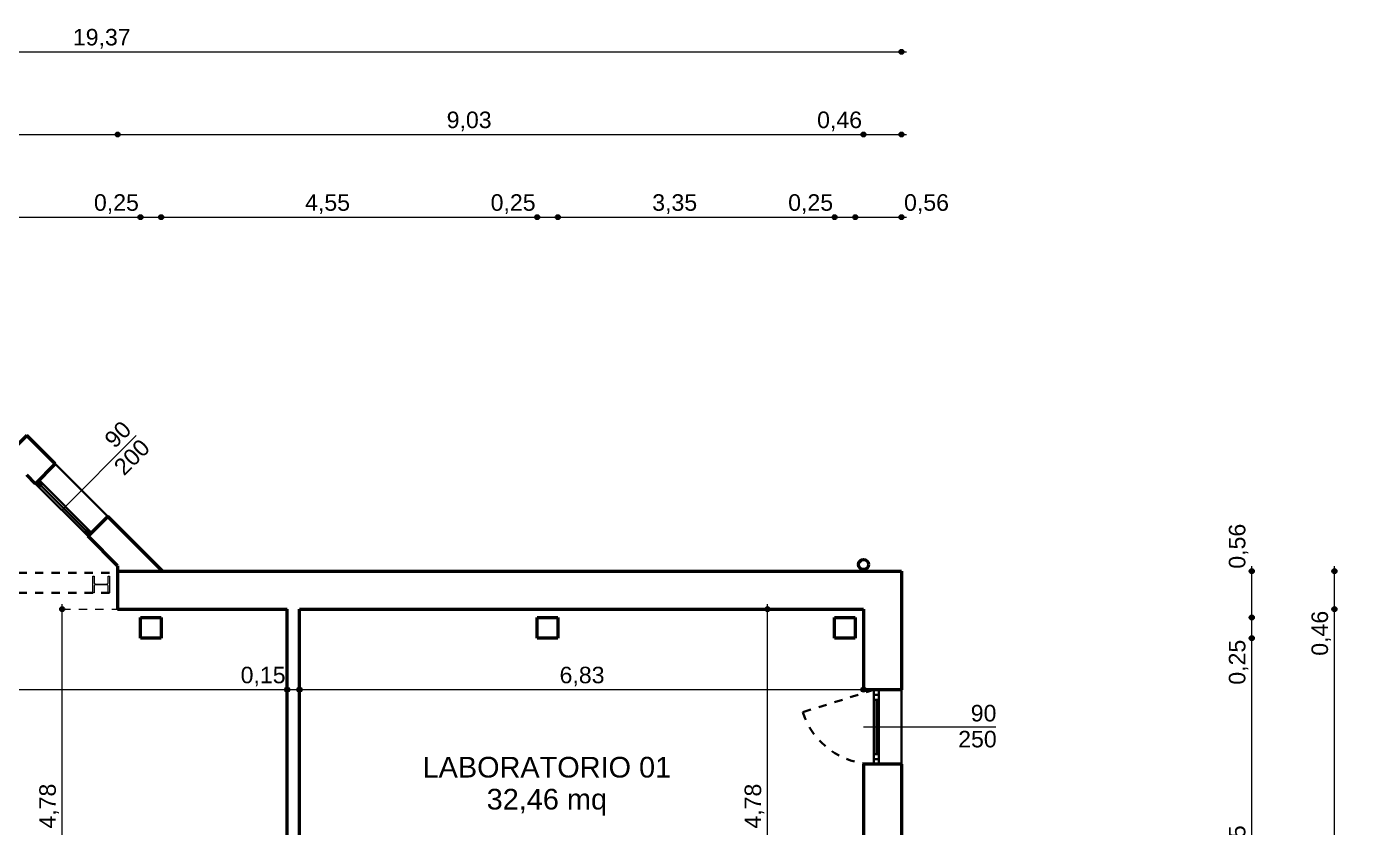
# Model space of a CAD drawing. Header units: metres. Extents: x -328 to 105, y 376 to 433.
# Drawn here: x -130.23 to -114.04, y 392.93 to 402.61 of the extents above; entities that cross this region are included whole.
import ezdxf

# ---------------------------------------------------------------- set-up
doc = ezdxf.new("R2010")
doc.units = ezdxf.units.M
doc.header["$MEASUREMENT"] = 0
doc.linetypes.add('Tratteggio 0.6-0.6 mm', pattern=[0.12, 0.06, -0.06])
doc.linetypes.add('Tratteggio 1.0-1.0 mm', pattern=[0.2, 0.1, -0.1])
for name, color, linetype in [('00 1_100 QuoteFORI', 7, 'Continuous'), ('00 ECO Porte&Fin', 7, 'Continuous'), ('00 Muri SEZ 00', 7, 'Continuous'), ('00 Nascosto', 7, 'Continuous'), ('00 Pilastri', 7, 'Continuous'), ('00 Porte&Fin', 7, 'Continuous'), ('00 QuoteGEN 1_100', 7, 'Continuous'), ('00 Testi 1_100', 7, 'Continuous')]:
    doc.layers.add(name, color=color, linetype=linetype)
doc.styles.add('GENERATED_STYLE_1', font='')
doc.styles.get('GENERATED_STYLE_1').set_extended_font_data('Arial')
doc.dimstyles.new('GENERATED_STYLE__1', dxfattribs={"dimtxt": 0.2, "dimasz": 0.114, "dimexe": 0.18, "dimexo": 0.0625, "dimgap": 0.09, "dimtad": 1, "dimtih": 1, "dimtoh": 1, "dimzin": 0, "dimdsep": 46, "dimtxsty": 'GENERATED_STYLE_1', "dimblk": 'ARROWHEAD_11', "dimblk1": 'ARROWHEAD_11', "dimblk2": 'ARROWHEAD_11', "dimcen": 0.09, "dimse1": 1, "dimse2": 1, "dimclrd": 10, "dimclre": 10, "dimclrt": 10, "dimazin": 0, "dimtfac": 1, "dimtdec": 4, "dimtmove": 0, "dimatfit": 3, "dimfxl": 1, "dimtolj": 1, "dimtzin": 0, "dimarcsym": 0})
doc.dimstyles.new('GENERATED_STYLE__3', dxfattribs={"dimtxt": 0.2, "dimasz": 0.114, "dimexe": 0.18, "dimexo": 0.0625, "dimgap": 0.09, "dimtad": 1, "dimzin": 0, "dimdsep": 46, "dimtxsty": 'GENERATED_STYLE_1', "dimblk": 'ARROWHEAD_11', "dimblk1": 'ARROWHEAD_11', "dimblk2": 'ARROWHEAD_11', "dimcen": 0.09, "dimse1": 1, "dimse2": 1, "dimclrd": 10, "dimclre": 10, "dimclrt": 10, "dimazin": 0, "dimtfac": 1, "dimtdec": 4, "dimtmove": 0, "dimatfit": 3, "dimfxl": 1, "dimtolj": 1, "dimtzin": 0, "dimarcsym": 0})

# ---------------------------------------------------------------- blocks, each defined once
blk = doc.blocks.new('*D13')
at = {"layer": '00 QuoteGEN 1_100', "linetype": 'Continuous', "lineweight": 18}
for points in [[(-139.046, 402.309), (-139.044, 402.298), (-139.037, 402.288), (-139.027, 402.282), (-139.016, 402.279), (-139.004, 402.282), (-138.995, 402.288), (-138.988, 402.298), (-138.986, 402.309), (-138.988, 402.321), (-138.995, 402.331), (-139.004, 402.337), (-139.016, 402.339), (-139.027, 402.337), (-139.037, 402.331), (-139.044, 402.321)], [(-119.676, 402.309), (-119.674, 402.298), (-119.667, 402.288), (-119.657, 402.282), (-119.646, 402.279), (-119.634, 402.282), (-119.625, 402.288), (-119.618, 402.298), (-119.616, 402.309), (-119.618, 402.321), (-119.625, 402.331), (-119.634, 402.337), (-119.646, 402.339), (-119.657, 402.337), (-119.667, 402.331), (-119.674, 402.321)]]:
    blk.add_hatch(color=10, dxfattribs=at).paths.add_polyline_path(points)
at = {"layer": '00 QuoteGEN 1_100', "color": 10, "linetype": 'Continuous', "lineweight": 18}
for p, q in [((-139.076, 402.309), (-139.046, 402.309)), ((-138.986, 402.309), (-119.676, 402.309)), ((-119.616, 402.309), (-119.586, 402.309))]:
    blk.add_line(p, q, dxfattribs=at)
for centre in [(-139.016, 402.309), (-119.646, 402.309)]:
    blk.add_circle(centre, 0.03, dxfattribs=at)
at = {"layer": '00 QuoteGEN 1_100', "color": 10, "lineweight": 18, "insert": (-129.673, 402.349), "char_height": 0.2, "attachment_point": 7, "style": 'GENERATED_STYLE_1'}
blk.add_mtext('\\A1;{\\pql;\\fArial|b0|i0|c0|p34;19,37}', dxfattribs=at)
blk = doc.blocks.new('ARROWHEAD_11')
at = {"color": 0, "linetype": 'Continuous', "lineweight": 0}
blk.add_line((0, 0), (-1, 0), dxfattribs=at)
at = {"color": 0, "linetype": 'Continuous', "lineweight": 0, "const_width": 0.25, "flags": 128}
blk.add_lwpolyline([(-0.125, 0, 1), (0.125, 0, 1)], format="xyb", close=True, dxfattribs=at)
blk = doc.blocks.new('*D17')
at = {"layer": '00 QuoteGEN 1_100', "linetype": 'Continuous', "lineweight": 18}
for points in [[(-133.761, 401.309), (-133.759, 401.298), (-133.752, 401.288), (-133.742, 401.282), (-133.731, 401.279), (-133.719, 401.282), (-133.71, 401.288), (-133.703, 401.298), (-133.701, 401.309), (-133.703, 401.321), (-133.71, 401.331), (-133.719, 401.337), (-133.731, 401.339), (-133.742, 401.337), (-133.752, 401.331), (-133.759, 401.321)], [(-129.161, 401.309), (-129.159, 401.298), (-129.152, 401.288), (-129.142, 401.282), (-129.131, 401.279), (-129.119, 401.282), (-129.11, 401.288), (-129.103, 401.298), (-129.101, 401.309), (-129.103, 401.321), (-129.11, 401.331), (-129.119, 401.337), (-129.131, 401.339), (-129.142, 401.337), (-129.152, 401.331), (-129.159, 401.321)]]:
    blk.add_hatch(color=10, dxfattribs=at).paths.add_polyline_path(points)
at = {"layer": '00 QuoteGEN 1_100', "color": 10, "linetype": 'Continuous', "lineweight": 18}
blk.add_line((-133.701, 401.309), (-129.161, 401.309), dxfattribs=at)
for centre in [(-133.731, 401.309), (-129.131, 401.309)]:
    blk.add_circle(centre, 0.03, dxfattribs=at)
at = {"layer": '00 QuoteGEN 1_100', "color": 10, "lineweight": 18, "insert": (-131.697, 401.349), "char_height": 0.2, "attachment_point": 7, "style": 'GENERATED_STYLE_1'}
blk.add_mtext('\\A1;{\\pql;\\fArial|b0|i0|c0|p34;4,60}', dxfattribs=at)
blk = doc.blocks.new('*D18')
at = {"layer": '00 QuoteGEN 1_100', "linetype": 'Continuous', "lineweight": 18}
for points in [[(-129.161, 401.309), (-129.159, 401.298), (-129.152, 401.288), (-129.142, 401.282), (-129.131, 401.279), (-129.119, 401.282), (-129.11, 401.288), (-129.103, 401.298), (-129.101, 401.309), (-129.103, 401.321), (-129.11, 401.331), (-129.119, 401.337), (-129.131, 401.339), (-129.142, 401.337), (-129.152, 401.331), (-129.159, 401.321)], [(-120.136, 401.309), (-120.134, 401.298), (-120.127, 401.288), (-120.117, 401.282), (-120.106, 401.279), (-120.094, 401.282), (-120.085, 401.288), (-120.078, 401.298), (-120.076, 401.309), (-120.078, 401.321), (-120.085, 401.331), (-120.094, 401.337), (-120.106, 401.339), (-120.117, 401.337), (-120.127, 401.331), (-120.134, 401.321)]]:
    blk.add_hatch(color=10, dxfattribs=at).paths.add_polyline_path(points)
at = {"layer": '00 QuoteGEN 1_100', "color": 10, "linetype": 'Continuous', "lineweight": 18}
blk.add_line((-129.101, 401.309), (-120.136, 401.309), dxfattribs=at)
for centre in [(-129.131, 401.309), (-120.106, 401.309)]:
    blk.add_circle(centre, 0.03, dxfattribs=at)
at = {"layer": '00 QuoteGEN 1_100', "color": 10, "lineweight": 18, "char_height": 0.2, "attachment_point": 7, "style": 'GENERATED_STYLE_1'}
for s, insert in [('\\A1;{\\pql;\\fArial|b0|i0|c0|p34;9,03}', (-125.15, 401.349)), ('\\A1;{\\pql;\\fArial|b0|i0|c0|p34;0,46}', (-120.668, 401.349))]:
    blk.add_mtext(s, dxfattribs=dict(at, insert=insert))
blk = doc.blocks.new('*D19')
at = {"layer": '00 QuoteGEN 1_100', "linetype": 'Continuous', "lineweight": 18}
for points in [[(-120.136, 401.309), (-120.134, 401.298), (-120.127, 401.288), (-120.117, 401.282), (-120.106, 401.279), (-120.094, 401.282), (-120.085, 401.288), (-120.078, 401.298), (-120.076, 401.309), (-120.078, 401.321), (-120.085, 401.331), (-120.094, 401.337), (-120.106, 401.339), (-120.117, 401.337), (-120.127, 401.331), (-120.134, 401.321)], [(-119.676, 401.309), (-119.674, 401.298), (-119.667, 401.288), (-119.657, 401.282), (-119.646, 401.279), (-119.634, 401.282), (-119.625, 401.288), (-119.618, 401.298), (-119.616, 401.309), (-119.618, 401.321), (-119.625, 401.331), (-119.634, 401.337), (-119.646, 401.339), (-119.657, 401.337), (-119.667, 401.331), (-119.674, 401.321)]]:
    blk.add_hatch(color=10, dxfattribs=at).paths.add_polyline_path(points)
at = {"layer": '00 QuoteGEN 1_100', "color": 10, "linetype": 'Continuous', "lineweight": 18}
for p, q in [((-120.076, 401.309), (-119.676, 401.309)), ((-119.616, 401.309), (-119.586, 401.309))]:
    blk.add_line(p, q, dxfattribs=at)
for centre in [(-120.106, 401.309), (-119.646, 401.309)]:
    blk.add_circle(centre, 0.03, dxfattribs=at)
blk = doc.blocks.new('*D24')
at = {"layer": '00 QuoteGEN 1_100', "linetype": 'Continuous', "lineweight": 18}
for points in [[(-134.036, 400.309), (-134.034, 400.298), (-134.027, 400.288), (-134.017, 400.282), (-134.006, 400.279), (-133.994, 400.282), (-133.985, 400.288), (-133.978, 400.298), (-133.976, 400.309), (-133.978, 400.321), (-133.985, 400.331), (-133.994, 400.337), (-134.006, 400.339), (-134.017, 400.337), (-134.027, 400.331), (-134.034, 400.321)], [(-128.886, 400.309), (-128.884, 400.298), (-128.877, 400.288), (-128.867, 400.282), (-128.856, 400.279), (-128.844, 400.282), (-128.835, 400.288), (-128.828, 400.298), (-128.826, 400.309), (-128.828, 400.321), (-128.835, 400.331), (-128.844, 400.337), (-128.856, 400.339), (-128.867, 400.337), (-128.877, 400.331), (-128.884, 400.321)]]:
    blk.add_hatch(color=10, dxfattribs=at).paths.add_polyline_path(points)
at = {"layer": '00 QuoteGEN 1_100', "color": 10, "linetype": 'Continuous', "lineweight": 18}
blk.add_line((-133.976, 400.309), (-128.886, 400.309), dxfattribs=at)
for centre in [(-134.006, 400.309), (-128.856, 400.309)]:
    blk.add_circle(centre, 0.03, dxfattribs=at)
at = {"layer": '00 QuoteGEN 1_100', "color": 10, "lineweight": 18, "char_height": 0.2, "attachment_point": 7, "style": 'GENERATED_STYLE_1'}
for s, insert in [('\\A1;{\\pql;\\fArial|b0|i0|c0|p34;5,15}', (-131.963, 400.349)), ('\\A1;{\\pql;\\fArial|b0|i0|c0|p34;0,25}', (-129.418, 400.349))]:
    blk.add_mtext(s, dxfattribs=dict(at, insert=insert))
blk = doc.blocks.new('*D25')
at = {"layer": '00 QuoteGEN 1_100', "linetype": 'Continuous', "lineweight": 18}
for points in [[(-128.886, 400.309), (-128.884, 400.298), (-128.877, 400.288), (-128.867, 400.282), (-128.856, 400.279), (-128.844, 400.282), (-128.835, 400.288), (-128.828, 400.298), (-128.826, 400.309), (-128.828, 400.321), (-128.835, 400.331), (-128.844, 400.337), (-128.856, 400.339), (-128.867, 400.337), (-128.877, 400.331), (-128.884, 400.321)], [(-128.636, 400.309), (-128.634, 400.298), (-128.627, 400.288), (-128.617, 400.282), (-128.606, 400.279), (-128.594, 400.282), (-128.585, 400.288), (-128.578, 400.298), (-128.576, 400.309), (-128.578, 400.321), (-128.585, 400.331), (-128.594, 400.337), (-128.606, 400.339), (-128.617, 400.337), (-128.627, 400.331), (-128.634, 400.321)]]:
    blk.add_hatch(color=10, dxfattribs=at).paths.add_polyline_path(points)
at = {"layer": '00 QuoteGEN 1_100', "color": 10, "linetype": 'Continuous', "lineweight": 18}
blk.add_line((-128.826, 400.309), (-128.636, 400.309), dxfattribs=at)
for centre in [(-128.856, 400.309), (-128.606, 400.309)]:
    blk.add_circle(centre, 0.03, dxfattribs=at)
blk = doc.blocks.new('*D26')
at = {"layer": '00 QuoteGEN 1_100', "linetype": 'Continuous', "lineweight": 18}
for points in [[(-128.636, 400.309), (-128.634, 400.298), (-128.627, 400.288), (-128.617, 400.282), (-128.606, 400.279), (-128.594, 400.282), (-128.585, 400.288), (-128.578, 400.298), (-128.576, 400.309), (-128.578, 400.321), (-128.585, 400.331), (-128.594, 400.337), (-128.606, 400.339), (-128.617, 400.337), (-128.627, 400.331), (-128.634, 400.321)], [(-124.086, 400.309), (-124.084, 400.298), (-124.077, 400.288), (-124.067, 400.282), (-124.056, 400.279), (-124.044, 400.282), (-124.035, 400.288), (-124.028, 400.298), (-124.026, 400.309), (-124.028, 400.321), (-124.035, 400.331), (-124.044, 400.337), (-124.056, 400.339), (-124.067, 400.337), (-124.077, 400.331), (-124.084, 400.321)]]:
    blk.add_hatch(color=10, dxfattribs=at).paths.add_polyline_path(points)
at = {"layer": '00 QuoteGEN 1_100', "color": 10, "linetype": 'Continuous', "lineweight": 18}
blk.add_line((-128.576, 400.309), (-124.086, 400.309), dxfattribs=at)
for centre in [(-128.606, 400.309), (-124.056, 400.309)]:
    blk.add_circle(centre, 0.03, dxfattribs=at)
at = {"layer": '00 QuoteGEN 1_100', "color": 10, "lineweight": 18, "char_height": 0.2, "attachment_point": 7, "style": 'GENERATED_STYLE_1'}
for s, insert in [('\\A1;{\\pql;\\fArial|b0|i0|c0|p34;4,55}', (-126.863, 400.349)), ('\\A1;{\\pql;\\fArial|b0|i0|c0|p34;0,25}', (-124.618, 400.349))]:
    blk.add_mtext(s, dxfattribs=dict(at, insert=insert))
blk = doc.blocks.new('*D27')
at = {"layer": '00 QuoteGEN 1_100', "linetype": 'Continuous', "lineweight": 18}
for points in [[(-124.086, 400.309), (-124.084, 400.298), (-124.077, 400.288), (-124.067, 400.282), (-124.056, 400.279), (-124.044, 400.282), (-124.035, 400.288), (-124.028, 400.298), (-124.026, 400.309), (-124.028, 400.321), (-124.035, 400.331), (-124.044, 400.337), (-124.056, 400.339), (-124.067, 400.337), (-124.077, 400.331), (-124.084, 400.321)], [(-123.836, 400.309), (-123.834, 400.298), (-123.827, 400.288), (-123.817, 400.282), (-123.806, 400.279), (-123.794, 400.282), (-123.785, 400.288), (-123.778, 400.298), (-123.776, 400.309), (-123.778, 400.321), (-123.785, 400.331), (-123.794, 400.337), (-123.806, 400.339), (-123.817, 400.337), (-123.827, 400.331), (-123.834, 400.321)]]:
    blk.add_hatch(color=10, dxfattribs=at).paths.add_polyline_path(points)
at = {"layer": '00 QuoteGEN 1_100', "color": 10, "linetype": 'Continuous', "lineweight": 18}
blk.add_line((-124.026, 400.309), (-123.836, 400.309), dxfattribs=at)
for centre in [(-124.056, 400.309), (-123.806, 400.309)]:
    blk.add_circle(centre, 0.03, dxfattribs=at)
blk = doc.blocks.new('*D28')
at = {"layer": '00 QuoteGEN 1_100', "linetype": 'Continuous', "lineweight": 18}
for points in [[(-123.836, 400.309), (-123.834, 400.298), (-123.827, 400.288), (-123.817, 400.282), (-123.806, 400.279), (-123.794, 400.282), (-123.785, 400.288), (-123.778, 400.298), (-123.776, 400.309), (-123.778, 400.321), (-123.785, 400.331), (-123.794, 400.337), (-123.806, 400.339), (-123.817, 400.337), (-123.827, 400.331), (-123.834, 400.321)], [(-120.486, 400.309), (-120.484, 400.298), (-120.477, 400.288), (-120.467, 400.282), (-120.456, 400.279), (-120.444, 400.282), (-120.435, 400.288), (-120.428, 400.298), (-120.426, 400.309), (-120.428, 400.321), (-120.435, 400.331), (-120.444, 400.337), (-120.456, 400.339), (-120.467, 400.337), (-120.477, 400.331), (-120.484, 400.321)]]:
    blk.add_hatch(color=10, dxfattribs=at).paths.add_polyline_path(points)
at = {"layer": '00 QuoteGEN 1_100', "color": 10, "linetype": 'Continuous', "lineweight": 18}
blk.add_line((-123.776, 400.309), (-120.486, 400.309), dxfattribs=at)
for centre in [(-123.806, 400.309), (-120.456, 400.309)]:
    blk.add_circle(centre, 0.03, dxfattribs=at)
at = {"layer": '00 QuoteGEN 1_100', "color": 10, "lineweight": 18, "char_height": 0.2, "attachment_point": 7, "style": 'GENERATED_STYLE_1'}
for s, insert in [('\\A1;{\\pql;\\fArial|b0|i0|c0|p34;3,35}', (-122.663, 400.349)), ('\\A1;{\\pql;\\fArial|b0|i0|c0|p34;0,25}', (-121.018, 400.349))]:
    blk.add_mtext(s, dxfattribs=dict(at, insert=insert))
blk = doc.blocks.new('*D29')
at = {"layer": '00 QuoteGEN 1_100', "linetype": 'Continuous', "lineweight": 18}
for points in [[(-120.486, 400.309), (-120.484, 400.298), (-120.477, 400.288), (-120.467, 400.282), (-120.456, 400.279), (-120.444, 400.282), (-120.435, 400.288), (-120.428, 400.298), (-120.426, 400.309), (-120.428, 400.321), (-120.435, 400.331), (-120.444, 400.337), (-120.456, 400.339), (-120.467, 400.337), (-120.477, 400.331), (-120.484, 400.321)], [(-120.236, 400.309), (-120.234, 400.298), (-120.227, 400.288), (-120.217, 400.282), (-120.206, 400.279), (-120.194, 400.282), (-120.185, 400.288), (-120.178, 400.298), (-120.176, 400.309), (-120.178, 400.321), (-120.185, 400.331), (-120.194, 400.337), (-120.206, 400.339), (-120.217, 400.337), (-120.227, 400.331), (-120.234, 400.321)]]:
    blk.add_hatch(color=10, dxfattribs=at).paths.add_polyline_path(points)
at = {"layer": '00 QuoteGEN 1_100', "color": 10, "linetype": 'Continuous', "lineweight": 18}
blk.add_line((-120.426, 400.309), (-120.236, 400.309), dxfattribs=at)
for centre in [(-120.456, 400.309), (-120.206, 400.309)]:
    blk.add_circle(centre, 0.03, dxfattribs=at)
blk = doc.blocks.new('*D30')
at = {"layer": '00 QuoteGEN 1_100', "linetype": 'Continuous', "lineweight": 18}
for points in [[(-120.236, 400.309), (-120.234, 400.298), (-120.227, 400.288), (-120.217, 400.282), (-120.206, 400.279), (-120.194, 400.282), (-120.185, 400.288), (-120.178, 400.298), (-120.176, 400.309), (-120.178, 400.321), (-120.185, 400.331), (-120.194, 400.337), (-120.206, 400.339), (-120.217, 400.337), (-120.227, 400.331), (-120.234, 400.321)], [(-119.676, 400.309), (-119.674, 400.298), (-119.667, 400.288), (-119.657, 400.282), (-119.646, 400.279), (-119.634, 400.282), (-119.625, 400.288), (-119.618, 400.298), (-119.616, 400.309), (-119.618, 400.321), (-119.625, 400.331), (-119.634, 400.337), (-119.646, 400.339), (-119.657, 400.337), (-119.667, 400.331), (-119.674, 400.321)]]:
    blk.add_hatch(color=10, dxfattribs=at).paths.add_polyline_path(points)
at = {"layer": '00 QuoteGEN 1_100', "color": 10, "linetype": 'Continuous', "lineweight": 18}
for p, q in [((-120.176, 400.309), (-119.676, 400.309)), ((-119.616, 400.309), (-119.586, 400.309))]:
    blk.add_line(p, q, dxfattribs=at)
for centre in [(-120.206, 400.309), (-119.646, 400.309)]:
    blk.add_circle(centre, 0.03, dxfattribs=at)
at = {"layer": '00 QuoteGEN 1_100', "color": 10, "lineweight": 18, "insert": (-119.616, 400.349), "char_height": 0.2, "attachment_point": 7, "style": 'GENERATED_STYLE_1'}
blk.add_mtext('\\A1;{\\pql;\\fArial|b0|i0|c0|p34;0,56}', dxfattribs=at)
blk = doc.blocks.new('*D67')
at = {"layer": '00 QuoteGEN 1_100', "linetype": 'Continuous', "lineweight": 18}
for points in [[(-113.439, 396.027), (-113.437, 396.015), (-113.43, 396.005), (-113.42, 395.999), (-113.409, 395.997), (-113.397, 395.999), (-113.388, 396.005), (-113.381, 396.015), (-113.379, 396.027), (-113.381, 396.038), (-113.388, 396.048), (-113.397, 396.054), (-113.409, 396.057), (-113.42, 396.054), (-113.43, 396.048), (-113.437, 396.038)], [(-113.439, 381.992), (-113.437, 381.98), (-113.43, 381.97), (-113.42, 381.964), (-113.409, 381.962), (-113.397, 381.964), (-113.388, 381.97), (-113.381, 381.98), (-113.379, 381.992), (-113.381, 382.003), (-113.388, 382.013), (-113.397, 382.019), (-113.409, 382.022), (-113.42, 382.019), (-113.43, 382.013), (-113.437, 382.003)]]:
    blk.add_hatch(color=10, dxfattribs=at).paths.add_polyline_path(points)
at = {"layer": '00 QuoteGEN 1_100', "color": 10, "linetype": 'Continuous', "lineweight": 18}
for p, q in [((-113.409, 396.057), (-113.409, 396.087)), ((-113.409, 382.022), (-113.409, 395.997)), ((-113.409, 381.932), (-113.409, 381.962))]:
    blk.add_line(p, q, dxfattribs=at)
for centre in [(-113.409, 396.027), (-113.409, 381.992)]:
    blk.add_circle(centre, 0.03, dxfattribs=at)
at = {"layer": '00 QuoteGEN 1_100', "color": 10, "lineweight": 18, "insert": (-113.449, 388.667), "char_height": 0.2, "attachment_point": 7, "rotation": 90, "style": 'GENERATED_STYLE_1'}
blk.add_mtext('\\A1;{\\pql;\\fArial|b0|i0|c0|p34;14,04}', dxfattribs=at)
blk = doc.blocks.new('*D69')
at = {"layer": '00 QuoteGEN 1_100', "linetype": 'Continuous', "lineweight": 18}
for points in [[(-114.439, 395.567), (-114.437, 395.555), (-114.43, 395.545), (-114.42, 395.539), (-114.409, 395.537), (-114.397, 395.539), (-114.388, 395.545), (-114.381, 395.555), (-114.379, 395.567), (-114.381, 395.578), (-114.388, 395.588), (-114.397, 395.594), (-114.409, 395.597), (-114.42, 395.594), (-114.43, 395.588), (-114.437, 395.578)], [(-114.439, 382.517), (-114.437, 382.505), (-114.43, 382.495), (-114.42, 382.489), (-114.409, 382.487), (-114.397, 382.489), (-114.388, 382.495), (-114.381, 382.505), (-114.379, 382.517), (-114.381, 382.528), (-114.388, 382.538), (-114.397, 382.544), (-114.409, 382.547), (-114.42, 382.544), (-114.43, 382.538), (-114.437, 382.528)]]:
    blk.add_hatch(color=10, dxfattribs=at).paths.add_polyline_path(points)
at = {"layer": '00 QuoteGEN 1_100', "color": 10, "linetype": 'Continuous', "lineweight": 18}
blk.add_line((-114.409, 382.547), (-114.409, 395.537), dxfattribs=at)
for centre in [(-114.409, 395.567), (-114.409, 382.517)]:
    blk.add_circle(centre, 0.03, dxfattribs=at)
at = {"layer": '00 QuoteGEN 1_100', "color": 10, "lineweight": 18, "char_height": 0.2, "attachment_point": 7, "rotation": 90, "style": 'GENERATED_STYLE_1'}
for s, insert in [('\\A1;{\\pql;\\fArial|b0|i0|c0|p34;0,46}', (-114.449, 395.004)), ('\\A1;{\\pql;\\fArial|b0|i0|c0|p34;13,05}', (-114.449, 388.434))]:
    blk.add_mtext(s, dxfattribs=dict(at, insert=insert))
blk = doc.blocks.new('*D70')
at = {"layer": '00 QuoteGEN 1_100', "linetype": 'Continuous', "lineweight": 18}
for points in [[(-114.439, 396.027), (-114.437, 396.015), (-114.43, 396.005), (-114.42, 395.999), (-114.409, 395.997), (-114.397, 395.999), (-114.388, 396.005), (-114.381, 396.015), (-114.379, 396.027), (-114.381, 396.038), (-114.388, 396.048), (-114.397, 396.054), (-114.409, 396.057), (-114.42, 396.054), (-114.43, 396.048), (-114.437, 396.038)], [(-114.439, 395.567), (-114.437, 395.555), (-114.43, 395.545), (-114.42, 395.539), (-114.409, 395.537), (-114.397, 395.539), (-114.388, 395.545), (-114.381, 395.555), (-114.379, 395.567), (-114.381, 395.578), (-114.388, 395.588), (-114.397, 395.594), (-114.409, 395.597), (-114.42, 395.594), (-114.43, 395.588), (-114.437, 395.578)]]:
    blk.add_hatch(color=10, dxfattribs=at).paths.add_polyline_path(points)
at = {"layer": '00 QuoteGEN 1_100', "color": 10, "linetype": 'Continuous', "lineweight": 18}
for p, q in [((-114.409, 396.057), (-114.409, 396.087)), ((-114.409, 395.597), (-114.409, 395.997))]:
    blk.add_line(p, q, dxfattribs=at)
for centre in [(-114.409, 396.027), (-114.409, 395.567)]:
    blk.add_circle(centre, 0.03, dxfattribs=at)
blk = doc.blocks.new('*D77')
at = {"layer": '00 QuoteGEN 1_100', "linetype": 'Continuous', "lineweight": 18}
for points in [[(-115.439, 395.217), (-115.437, 395.205), (-115.43, 395.195), (-115.42, 395.189), (-115.409, 395.187), (-115.397, 395.189), (-115.388, 395.195), (-115.381, 395.205), (-115.379, 395.217), (-115.381, 395.228), (-115.388, 395.238), (-115.397, 395.244), (-115.409, 395.247), (-115.42, 395.244), (-115.43, 395.238), (-115.437, 395.228)], [(-115.439, 390.667), (-115.437, 390.655), (-115.43, 390.645), (-115.42, 390.639), (-115.409, 390.637), (-115.397, 390.639), (-115.388, 390.645), (-115.381, 390.655), (-115.379, 390.667), (-115.381, 390.678), (-115.388, 390.688), (-115.397, 390.694), (-115.409, 390.697), (-115.42, 390.694), (-115.43, 390.688), (-115.437, 390.678)]]:
    blk.add_hatch(color=10, dxfattribs=at).paths.add_polyline_path(points)
at = {"layer": '00 QuoteGEN 1_100', "color": 10, "linetype": 'Continuous', "lineweight": 18}
blk.add_line((-115.409, 390.697), (-115.409, 395.187), dxfattribs=at)
for centre in [(-115.409, 395.217), (-115.409, 390.667)]:
    blk.add_circle(centre, 0.03, dxfattribs=at)
at = {"layer": '00 QuoteGEN 1_100', "color": 10, "lineweight": 18, "char_height": 0.2, "attachment_point": 7, "rotation": 90, "style": 'GENERATED_STYLE_1'}
for s, insert in [('\\A1;{\\pql;\\fArial|b0|i0|c0|p34;0,25}', (-115.449, 394.654)), ('\\A1;{\\pql;\\fArial|b0|i0|c0|p34;4,55}', (-115.449, 392.409))]:
    blk.add_mtext(s, dxfattribs=dict(at, insert=insert))
blk = doc.blocks.new('*D78')
at = {"layer": '00 QuoteGEN 1_100', "linetype": 'Continuous', "lineweight": 18}
for points in [[(-115.439, 395.467), (-115.437, 395.455), (-115.43, 395.445), (-115.42, 395.439), (-115.409, 395.437), (-115.397, 395.439), (-115.388, 395.445), (-115.381, 395.455), (-115.379, 395.467), (-115.381, 395.478), (-115.388, 395.488), (-115.397, 395.494), (-115.409, 395.497), (-115.42, 395.494), (-115.43, 395.488), (-115.437, 395.478)], [(-115.439, 395.217), (-115.437, 395.205), (-115.43, 395.195), (-115.42, 395.189), (-115.409, 395.187), (-115.397, 395.189), (-115.388, 395.195), (-115.381, 395.205), (-115.379, 395.217), (-115.381, 395.228), (-115.388, 395.238), (-115.397, 395.244), (-115.409, 395.247), (-115.42, 395.244), (-115.43, 395.238), (-115.437, 395.228)]]:
    blk.add_hatch(color=10, dxfattribs=at).paths.add_polyline_path(points)
at = {"layer": '00 QuoteGEN 1_100', "color": 10, "linetype": 'Continuous', "lineweight": 18}
blk.add_line((-115.409, 395.247), (-115.409, 395.437), dxfattribs=at)
for centre in [(-115.409, 395.467), (-115.409, 395.217)]:
    blk.add_circle(centre, 0.03, dxfattribs=at)
blk = doc.blocks.new('*D79')
at = {"layer": '00 QuoteGEN 1_100', "linetype": 'Continuous', "lineweight": 18}
for points in [[(-115.439, 396.027), (-115.437, 396.015), (-115.43, 396.005), (-115.42, 395.999), (-115.409, 395.997), (-115.397, 395.999), (-115.388, 396.005), (-115.381, 396.015), (-115.379, 396.027), (-115.381, 396.038), (-115.388, 396.048), (-115.397, 396.054), (-115.409, 396.057), (-115.42, 396.054), (-115.43, 396.048), (-115.437, 396.038)], [(-115.439, 395.467), (-115.437, 395.455), (-115.43, 395.445), (-115.42, 395.439), (-115.409, 395.437), (-115.397, 395.439), (-115.388, 395.445), (-115.381, 395.455), (-115.379, 395.467), (-115.381, 395.478), (-115.388, 395.488), (-115.397, 395.494), (-115.409, 395.497), (-115.42, 395.494), (-115.43, 395.488), (-115.437, 395.478)]]:
    blk.add_hatch(color=10, dxfattribs=at).paths.add_polyline_path(points)
at = {"layer": '00 QuoteGEN 1_100', "color": 10, "linetype": 'Continuous', "lineweight": 18}
for p, q in [((-115.409, 396.057), (-115.409, 396.087)), ((-115.409, 395.497), (-115.409, 395.997))]:
    blk.add_line(p, q, dxfattribs=at)
for centre in [(-115.409, 396.027), (-115.409, 395.467)]:
    blk.add_circle(centre, 0.03, dxfattribs=at)
at = {"layer": '00 QuoteGEN 1_100', "color": 10, "lineweight": 18, "insert": (-115.449, 396.057), "char_height": 0.2, "attachment_point": 7, "rotation": 90, "style": 'GENERATED_STYLE_1'}
blk.add_mtext('\\A1;{\\pql;\\fArial|b0|i0|c0|p34;0,56}', dxfattribs=at)
blk = doc.blocks.new('*D80')
at = {"layer": '00 QuoteGEN 1_100', "linetype": 'Continuous', "lineweight": 18}
for points in [[(-138.586, 394.594), (-138.584, 394.582), (-138.577, 394.573), (-138.567, 394.566), (-138.556, 394.564), (-138.544, 394.566), (-138.535, 394.573), (-138.528, 394.582), (-138.526, 394.594), (-138.528, 394.605), (-138.535, 394.615), (-138.544, 394.621), (-138.556, 394.624), (-138.567, 394.621), (-138.577, 394.615), (-138.584, 394.605)], [(-127.111, 394.594), (-127.109, 394.582), (-127.102, 394.573), (-127.092, 394.566), (-127.081, 394.564), (-127.069, 394.566), (-127.06, 394.573), (-127.053, 394.582), (-127.051, 394.594), (-127.053, 394.605), (-127.06, 394.615), (-127.069, 394.621), (-127.081, 394.624), (-127.092, 394.621), (-127.102, 394.615), (-127.109, 394.605)]]:
    blk.add_hatch(color=10, dxfattribs=at).paths.add_polyline_path(points)
at = {"layer": '00 QuoteGEN 1_100', "color": 10, "linetype": 'Continuous', "lineweight": 18}
for p, q in [((-138.616, 394.594), (-138.586, 394.594)), ((-138.526, 394.594), (-127.111, 394.594))]:
    blk.add_line(p, q, dxfattribs=at)
for centre in [(-138.556, 394.594), (-127.081, 394.594)]:
    blk.add_circle(centre, 0.03, dxfattribs=at)
at = {"layer": '00 QuoteGEN 1_100', "color": 10, "lineweight": 18, "char_height": 0.2, "attachment_point": 7, "style": 'GENERATED_STYLE_1'}
for s, insert in [('\\A1;{\\pql;\\fArial|b0|i0|c0|p34;11,48}', (-133.416, 394.634)), ('\\A1;{\\pql;\\fArial|b0|i0|c0|p34;0,15}', (-127.643, 394.634))]:
    blk.add_mtext(s, dxfattribs=dict(at, insert=insert))
blk = doc.blocks.new('*D81')
at = {"layer": '00 QuoteGEN 1_100', "linetype": 'Continuous', "lineweight": 18}
for points in [[(-127.111, 394.594), (-127.109, 394.582), (-127.102, 394.573), (-127.092, 394.566), (-127.081, 394.564), (-127.069, 394.566), (-127.06, 394.573), (-127.053, 394.582), (-127.051, 394.594), (-127.053, 394.605), (-127.06, 394.615), (-127.069, 394.621), (-127.081, 394.624), (-127.092, 394.621), (-127.102, 394.615), (-127.109, 394.605)], [(-126.961, 394.594), (-126.959, 394.582), (-126.952, 394.573), (-126.942, 394.566), (-126.931, 394.564), (-126.919, 394.566), (-126.91, 394.573), (-126.903, 394.582), (-126.901, 394.594), (-126.903, 394.605), (-126.91, 394.615), (-126.919, 394.621), (-126.931, 394.624), (-126.942, 394.621), (-126.952, 394.615), (-126.959, 394.605)]]:
    blk.add_hatch(color=10, dxfattribs=at).paths.add_polyline_path(points)
at = {"layer": '00 QuoteGEN 1_100', "color": 10, "linetype": 'Continuous', "lineweight": 18}
blk.add_line((-127.051, 394.594), (-126.961, 394.594), dxfattribs=at)
for centre in [(-127.081, 394.594), (-126.931, 394.594)]:
    blk.add_circle(centre, 0.03, dxfattribs=at)
blk = doc.blocks.new('*D82')
at = {"layer": '00 QuoteGEN 1_100', "linetype": 'Continuous', "lineweight": 18}
for points in [[(-126.961, 394.594), (-126.959, 394.582), (-126.952, 394.573), (-126.942, 394.566), (-126.931, 394.564), (-126.919, 394.566), (-126.91, 394.573), (-126.903, 394.582), (-126.901, 394.594), (-126.903, 394.605), (-126.91, 394.615), (-126.919, 394.621), (-126.931, 394.624), (-126.942, 394.621), (-126.952, 394.615), (-126.959, 394.605)], [(-120.136, 394.594), (-120.134, 394.582), (-120.127, 394.573), (-120.117, 394.566), (-120.106, 394.564), (-120.094, 394.566), (-120.085, 394.573), (-120.078, 394.582), (-120.076, 394.594), (-120.078, 394.605), (-120.085, 394.615), (-120.094, 394.621), (-120.106, 394.624), (-120.117, 394.621), (-120.127, 394.615), (-120.134, 394.605)]]:
    blk.add_hatch(color=10, dxfattribs=at).paths.add_polyline_path(points)
at = {"layer": '00 QuoteGEN 1_100', "color": 10, "linetype": 'Continuous', "lineweight": 18}
for p, q in [((-126.901, 394.594), (-120.136, 394.594)), ((-120.076, 394.594), (-120.046, 394.594))]:
    blk.add_line(p, q, dxfattribs=at)
for centre in [(-126.931, 394.594), (-120.106, 394.594)]:
    blk.add_circle(centre, 0.03, dxfattribs=at)
at = {"layer": '00 QuoteGEN 1_100', "color": 10, "lineweight": 18, "insert": (-123.784, 394.634), "char_height": 0.2, "attachment_point": 7, "style": 'GENERATED_STYLE_1'}
blk.add_mtext('\\A1;{\\pql;\\fArial|b0|i0|c0|p34;6,83}', dxfattribs=at)
blk = doc.blocks.new('*D84')
at = {"layer": '00 QuoteGEN 1_100', "linetype": 'Continuous', "lineweight": 18}
for points in [[(-129.832, 395.567), (-129.829, 395.555), (-129.823, 395.545), (-129.813, 395.539), (-129.802, 395.537), (-129.79, 395.539), (-129.78, 395.545), (-129.774, 395.555), (-129.772, 395.567), (-129.774, 395.578), (-129.78, 395.588), (-129.79, 395.594), (-129.802, 395.597), (-129.813, 395.594), (-129.823, 395.588), (-129.829, 395.578)], [(-129.832, 390.792), (-129.829, 390.78), (-129.823, 390.77), (-129.813, 390.764), (-129.802, 390.762), (-129.79, 390.764), (-129.78, 390.77), (-129.774, 390.78), (-129.772, 390.792), (-129.774, 390.803), (-129.78, 390.813), (-129.79, 390.819), (-129.802, 390.822), (-129.813, 390.819), (-129.823, 390.813), (-129.829, 390.803)]]:
    blk.add_hatch(color=10, dxfattribs=at).paths.add_polyline_path(points)
at = {"layer": '00 QuoteGEN 1_100', "color": 10, "linetype": 'Continuous', "lineweight": 18}
for p, q in [((-129.802, 395.597), (-129.802, 395.627)), ((-129.802, 390.822), (-129.802, 395.537))]:
    blk.add_line(p, q, dxfattribs=at)
for centre in [(-129.802, 395.567), (-129.802, 390.792)]:
    blk.add_circle(centre, 0.03, dxfattribs=at)
at = {"layer": '00 QuoteGEN 1_100', "color": 10, "lineweight": 18, "insert": (-129.842, 392.913), "char_height": 0.2, "attachment_point": 7, "rotation": 90, "style": 'GENERATED_STYLE_1'}
blk.add_mtext('\\A1;{\\pql;\\fArial|b0|i0|c0|p34;4,78}', dxfattribs=at)
blk = doc.blocks.new('*D89')
at = {"layer": '00 QuoteGEN 1_100', "linetype": 'Continuous', "lineweight": 18}
for points in [[(-121.298, 395.567), (-121.295, 395.555), (-121.289, 395.545), (-121.279, 395.539), (-121.268, 395.537), (-121.256, 395.539), (-121.246, 395.545), (-121.24, 395.555), (-121.238, 395.567), (-121.24, 395.578), (-121.246, 395.588), (-121.256, 395.594), (-121.268, 395.597), (-121.279, 395.594), (-121.289, 395.588), (-121.295, 395.578)], [(-121.298, 390.792), (-121.295, 390.78), (-121.289, 390.77), (-121.279, 390.764), (-121.268, 390.762), (-121.256, 390.764), (-121.246, 390.77), (-121.24, 390.78), (-121.238, 390.792), (-121.24, 390.803), (-121.246, 390.813), (-121.256, 390.819), (-121.268, 390.822), (-121.279, 390.819), (-121.289, 390.813), (-121.295, 390.803)]]:
    blk.add_hatch(color=10, dxfattribs=at).paths.add_polyline_path(points)
at = {"layer": '00 QuoteGEN 1_100', "color": 10, "linetype": 'Continuous', "lineweight": 18}
for p, q in [((-121.268, 395.597), (-121.268, 395.627)), ((-121.268, 390.822), (-121.268, 395.537))]:
    blk.add_line(p, q, dxfattribs=at)
for centre in [(-121.268, 395.567), (-121.268, 390.792)]:
    blk.add_circle(centre, 0.03, dxfattribs=at)
at = {"layer": '00 QuoteGEN 1_100', "color": 10, "lineweight": 18, "char_height": 0.2, "attachment_point": 7, "rotation": 90, "style": 'GENERATED_STYLE_1'}
for s, insert in [('\\A1;{\\pql;\\fArial|b0|i0|c0|p34;4,78}', (-121.308, 392.913)), ('\\A1;{\\pql;\\fArial|b0|i0|c0|p34;0,17}', (-121.308, 390.84))]:
    blk.add_mtext(s, dxfattribs=dict(at, insert=insert))

msp = doc.modelspace()

# ---------------------------------------------------------------- linework, layer by layer
at = {"layer": '00 1_100 QuoteFORI', "color": 10, "linetype": 'Continuous', "lineweight": 18}
for p, q in [((-128.906, 397.668), (-129.807, 396.767)), ((-118.506, 394.142), (-120.106, 394.142))]:
    msp.add_line(p, q, dxfattribs=at)
at = {"layer": '00 ECO Porte&Fin', "color": 3, "linetype": 'Tratteggio 0.6-0.6 mm', "lineweight": 35}
msp.add_arc((-119.981, 394.592), 0.9, 197.4527, 270, dxfattribs=at)
at = {"layer": '00 Muri SEZ 00', "color": 1, "linetype": 'Continuous', "lineweight": 50}
for p, q in [((-130.231, 397.669), (-131.431, 396.469)), ((-129.886, 397.324), (-130.231, 397.669)), ((-130.125, 397.085), (-129.886, 397.324)), ((-130.125, 397.085), (-130.231, 397.192)), ((-129.488, 396.449), (-129.25, 396.688)), ((-128.588, 396.027), (-129.25, 396.688)), ((-129.131, 396.092), (-129.488, 396.449)), ((-129.131, 396.092), (-129.131, 396.027)), ((-129.131, 396.027), (-129.131, 395.752)), ((-129.131, 396.027), (-119.646, 396.027)), ((-119.646, 396.027), (-119.646, 394.592)), ((-129.131, 395.752), (-129.131, 395.567)), ((-129.131, 395.567), (-127.081, 395.567)), ((-127.081, 390.792), (-127.081, 395.567)), ((-126.931, 390.792), (-126.931, 395.567)), ((-126.931, 395.567), (-120.106, 395.567)), ((-120.106, 395.567), (-120.106, 394.592)), ((-119.646, 394.592), (-120.106, 394.592)), ((-119.646, 393.692), (-120.106, 393.692)), ((-120.106, 393.692), (-120.106, 392.792)), ((-119.646, 393.692), (-119.646, 392.792))]:
    msp.add_line(p, q, dxfattribs=at)
msp.add_circle((-120.106, 396.107), 0.06, dxfattribs=at)
at = {"layer": '00 Nascosto', "color": 3, "linetype": 'Tratteggio 1.0-1.0 mm', "lineweight": 35}
for p, q in [((-133.731, 396.007), (-129.131, 396.007)), ((-133.731, 395.767), (-129.131, 395.767))]:
    msp.add_line(p, q, dxfattribs=at)
at = {"layer": '00 Pilastri', "color": 1, "linetype": 'Continuous', "lineweight": 50}
for p, q in [((-128.856, 395.467), (-128.606, 395.467)), ((-128.856, 395.217), (-128.856, 395.467)), ((-128.606, 395.467), (-128.606, 395.217)), ((-124.056, 395.467), (-123.806, 395.467)), ((-124.056, 395.217), (-124.056, 395.467)), ((-123.806, 395.467), (-123.806, 395.217)), ((-120.456, 395.467), (-120.206, 395.467)), ((-120.456, 395.217), (-120.456, 395.467)), ((-120.206, 395.467), (-120.206, 395.217)), ((-128.606, 395.217), (-128.856, 395.217)), ((-123.806, 395.217), (-124.056, 395.217)), ((-120.206, 395.217), (-120.456, 395.217))]:
    msp.add_line(p, q, dxfattribs=at)
at = {"layer": '00 Pilastri', "color": 86, "linetype": 'Continuous', "lineweight": 18, "flags": 128}
msp.add_lwpolyline([(-129.246, 395.967), (-129.231, 395.967), (-129.231, 395.767), (-129.246, 395.767), (-129.246, 395.844, 0.414214), (-129.264, 395.862), (-129.398, 395.862, 0.414214), (-129.416, 395.844), (-129.416, 395.767), (-129.431, 395.767), (-129.431, 395.967), (-129.416, 395.967), (-129.416, 395.889, 0.414214), (-129.398, 395.871), (-129.264, 395.871, 0.414214), (-129.246, 395.889)], format="xyb", close=True, dxfattribs=at)
at = {"layer": '00 Porte&Fin', "color": 3, "linetype": 'Continuous', "lineweight": 35}
for p, q in [((-129.886, 397.324), (-129.25, 396.688)), ((-129.446, 396.491), (-130.082, 397.128)), ((-130.082, 397.128), (-130.082, 397.043)), ((-129.488, 396.449), (-130.125, 397.085)), ((-130.125, 397.085), (-130.04, 397.085)), ((-130.04, 397.085), (-130.082, 397.043)), ((-130.061, 397.064), (-129.51, 396.513)), ((-129.488, 396.534), (-129.531, 396.491)), ((-129.446, 396.491), (-129.531, 396.491)), ((-129.488, 396.449), (-129.488, 396.534)), ((-119.981, 393.692), (-119.981, 394.592)), ((-119.981, 394.532), (-119.921, 394.532)), ((-119.921, 393.692), (-119.921, 394.592)), ((-119.646, 393.692), (-119.646, 394.592)), ((-119.981, 394.472), (-119.921, 394.472)), ((-119.951, 393.812), (-119.951, 394.472)), ((-119.981, 393.812), (-119.921, 393.812)), ((-119.981, 393.752), (-119.921, 393.752))]:
    msp.add_line(p, q, dxfattribs=at)
at = {"layer": '00 Porte&Fin', "color": 3, "linetype": 'Tratteggio 0.6-0.6 mm', "lineweight": 35}
msp.add_line((-120.839, 394.322), (-119.981, 394.592), dxfattribs=at)
at = {"layer": '00 QuoteGEN 1_100', "color": 9, "linetype": 'Tratteggio 0.6-0.6 mm', "lineweight": 18}
msp.add_line((-129.802, 395.567), (-129.131, 395.567), dxfattribs=at)

# ---------------------------------------------------------------- texts
at = {"layer": '00 1_100 QuoteFORI', "color": 10, "linetype": 'Continuous', "lineweight": 18, "char_height": 0.2, "rotation": 45, "style": 'GENERATED_STYLE_1'}
for s, insert, attachment_point in [('\\A1;{\\pql;\\fArial|b0|i0|c0|p34;90}', (-129.31, 397.643), 1), ('\\A1;{\\pql;\\fArial|b0|i0|c0|p34;200}', (-129.052, 397.17), 7)]:
    msp.add_mtext(s, dxfattribs=dict(at, insert=insert, attachment_point=attachment_point))
at = {"layer": '00 1_100 QuoteFORI', "color": 10, "linetype": 'Continuous', "lineweight": 18, "char_height": 0.2, "style": 'GENERATED_STYLE_1'}
for s, insert, attachment_point in [('\\A1;{\\pql;\\fArial|b0|i0|c0|p34;90}', (-118.809, 394.41), 1), ('\\A1;{\\pql;\\fArial|b0|i0|c0|p34;250}', (-118.961, 393.893), 7)]:
    msp.add_mtext(s, dxfattribs=dict(at, insert=insert, attachment_point=attachment_point))
at = {"layer": '00 Testi 1_100', "color": 35, "linetype": 'Continuous', "lineweight": 18, "insert": (-123.938, 393.425), "char_height": 0.25, "attachment_point": 5, "line_spacing_factor": 0.9285, "style": 'GENERATED_STYLE_1'}
msp.add_mtext('\\A1;{\\pqc;\\fArial|b0|i0|c0|p34;LABORATORIO 01\\P\\pqc;\\fArial|b0|i0|c0|p34;32,46 mq}', dxfattribs=at)

# ---------------------------------------------------------------- dimensions: what is measured, and where the dimension line sits
at = {"layer": '00 QuoteGEN 1_100', "color": 10, "linetype": 'Continuous', "lineweight": 18}
for base, p1, p2, picture, middle in [((-119.646, 402.309), (-139.016, 396.027), (-119.646, 396.027), '*D13', (-129.337, 402.449)), ((-129.131, 401.309), (-133.731, 395.567), (-129.131, 395.567), '*D17', (-131.437, 401.449)), ((-120.105792103, 401.309333847), (-129.130792103, 395.566534565), (-120.105792103, 395.566534565), '*D18', (-124.890643093, 401.449333847)), ((-119.646, 401.309), (-120.106, 395.567), (-119.646, 396.027), '*D19', (-120.408, 401.449)), ((-128.856, 400.309), (-134.006, 395.467), (-128.856, 395.467), '*D24', (-131.703, 400.449)), ((-124.056, 400.309), (-128.606, 395.467), (-124.056, 395.467), '*D26', (-126.603, 400.449)), ((-120.456, 400.309), (-123.806, 395.467), (-120.456, 395.467), '*D28', (-122.403, 400.449)), ((-119.646, 400.309), (-120.206, 395.467), (-119.646, 396.027), '*D30', (-119.356, 400.449)), ((-128.606, 400.309), (-128.856, 395.467), (-128.606, 395.467), '*D25', (-129.158, 400.449)), ((-123.806, 400.309), (-124.056, 395.467), (-123.806, 395.467), '*D27', (-124.358, 400.449)), ((-120.206, 400.309), (-120.456, 395.467), (-120.206, 395.467), '*D29', (-120.758, 400.449)), ((-127.080792103, 394.593733902), (-138.555792103, 395.566534565), (-127.080792103, 395.566534565), '*D80', (-133.080235089, 394.733733902)), ((-126.931, 394.594), (-127.081, 395.567), (-126.931, 395.567), '*D81', (-127.383, 394.734)), ((-120.105792103, 394.593733902), (-126.930792103, 395.566534565), (-120.105792103, 395.566534565), '*D82', (-123.524585101, 394.733733902))]:
    dim = msp.add_linear_dim(base=base, p1=p1, p2=p2, dimstyle='GENERATED_STYLE__1', dxfattribs=at)
    dim.commit()
    dim.dimension.update_dxf_attribs({"geometry": picture, "text_midpoint": middle, "dimtype": 160})
for base, p1, p2, picture, middle in [((-115.409, 396.027), (-120.206, 395.467), (-119.646, 396.027), '*D79', (-115.549, 396.316)), ((-114.409, 396.027), (-120.106, 395.567), (-119.646, 396.027), '*D70', (-114.549, 395.264)), ((-113.408863991, 396.026534565), (-119.580792103, 381.991534565), (-119.645792103, 396.026534565), '*D67', (-113.548863992, 389.00309257)), ((-129.801562774, 395.566534565), (-128.980792103, 390.791534565), (-129.130792103, 395.566534565), '*D84', (-129.941562774, 393.172741567)), ((-121.26770731, 395.566534565), (-120.105792103, 390.791534565), (-120.105792103, 395.566534565), '*D89', (-121.407707311, 393.172741567)), ((-115.409, 395.467), (-120.206, 395.217), (-120.206, 395.467), '*D78', (-115.549, 394.914)), ((-114.409, 395.567), (-120.106, 382.517), (-120.106, 395.567), '*D69', (-114.549, 388.77)), ((-115.409, 395.217), (-120.206, 390.667), (-120.206, 395.217), '*D77', (-115.549, 392.669))]:
    dim = msp.add_linear_dim(base=base, p1=p1, p2=p2, angle=90, dimstyle='GENERATED_STYLE__3', dxfattribs=at)
    dim.commit()
    dim.dimension.update_dxf_attribs({"geometry": picture, "text_midpoint": middle, "dimtype": 160, "text_rotation": 90})

doc.saveas('drawing.dxf')
